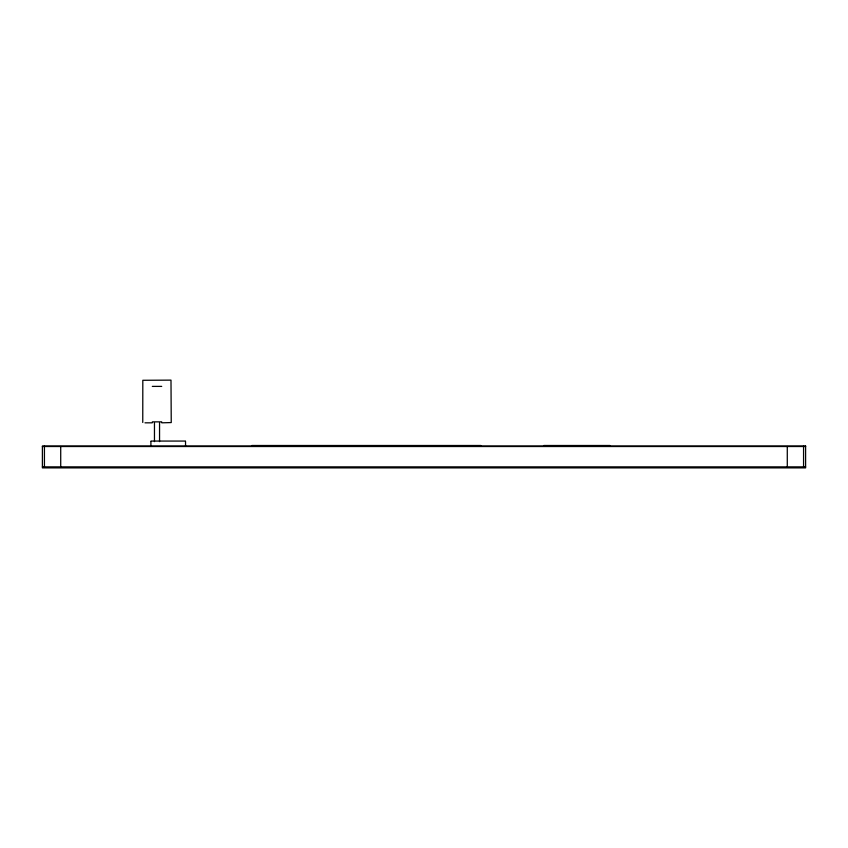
<?xml version="1.0" encoding="UTF-8"?>
<svg xmlns="http://www.w3.org/2000/svg" width="848" height="848" viewBox="0 0 848 848"><rect width="100%" height="100%" fill="white"/><g stroke="black" fill="none" stroke-linecap="round" stroke-linejoin="round"><path stroke-width="1.27" d="M142.761 422.474L142.814 380.286L170.989 380.127L171.243 422.569L161.767 422.823M152.311 386.391L161.714 386.391M152.311 421.859L161.714 421.859M144.987 422.823L152.258 422.823M151.103 441.066L185.341 441.066M251.845 445.497L480.805 445.497M543.822 445.497L609.966 445.497M42.4 446.514L805.6 446.514M42.4 466.866L805.6 466.866M803.565 446.006L803.565 466.866M787.283 446.514L787.283 466.866M185.542 441.363L185.542 446.461M159.551 422.548L159.551 441.628M154.463 422.548L154.463 441.628M150.902 441.363L150.902 446.461M60.717 446.514L60.717 466.866M44.435 446.006L44.435 466.866M805.6 446.006L42.4 446.006L42.4 467.884L805.6 467.884L805.6 446.006"/></g></svg>
